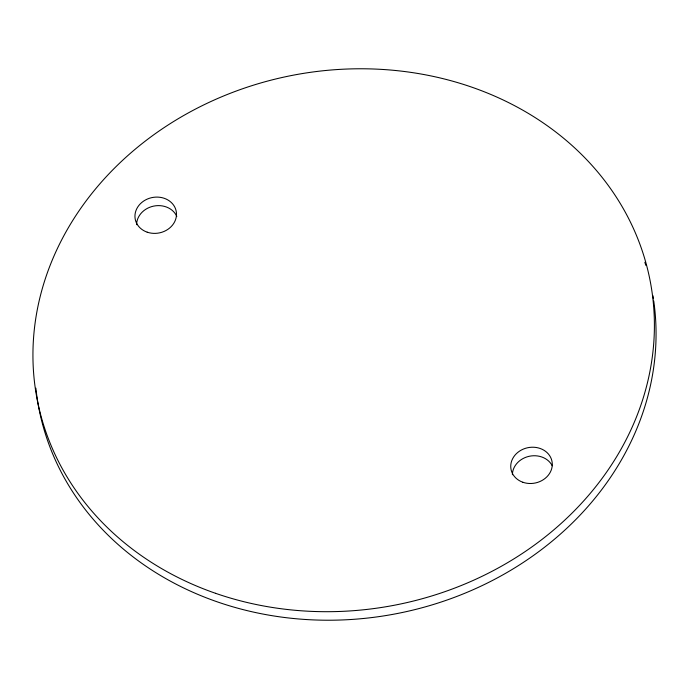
<?xml version="1.0" encoding="UTF-8"?>
<svg xmlns="http://www.w3.org/2000/svg" width="689" height="689" viewBox="0 0 689 689"><rect width="100%" height="100%" fill="white"/><g stroke="black" fill="none" stroke-linecap="round" stroke-linejoin="round"><path stroke-width="1.03" d="M136.603 224.683A20.877 18.043 -11 0 1 153.673 206.106A20.877 18.043 -11 0 1 176.806 216.406M652.931 295.676A312.177 269.804 -11 0 1 653.43 298.837M653.74 300.947A312.177 269.804 -11 0 1 378.382 616.698A312.177 269.804 -11 0 1 35.88 388.157M644.852 262.276A312.177 269.804 -11 0 1 645.817 265.36M512.392 474.721A20.877 18.043 -11 0 1 529.023 456.325A20.877 18.043 -11 0 1 552.225 465.747M522.891 482.266A20.877 18.043 -11 0 0 552.19 462.629A20.877 18.043 -11 0 0 519.446 451.183A20.877 18.043 -11 0 0 522.891 482.266M147.196 232.176A20.877 18.043 -11 0 0 176.393 212.419A20.877 18.043 -11 0 0 143.579 201.11A20.877 18.043 -11 0 0 147.196 232.176M215.571 593.315A312.177 269.804 -11 0 0 652.896 298.742A312.177 269.804 -11 0 0 162.544 128.654A312.177 269.804 -11 0 0 215.571 593.315"/></g></svg>
